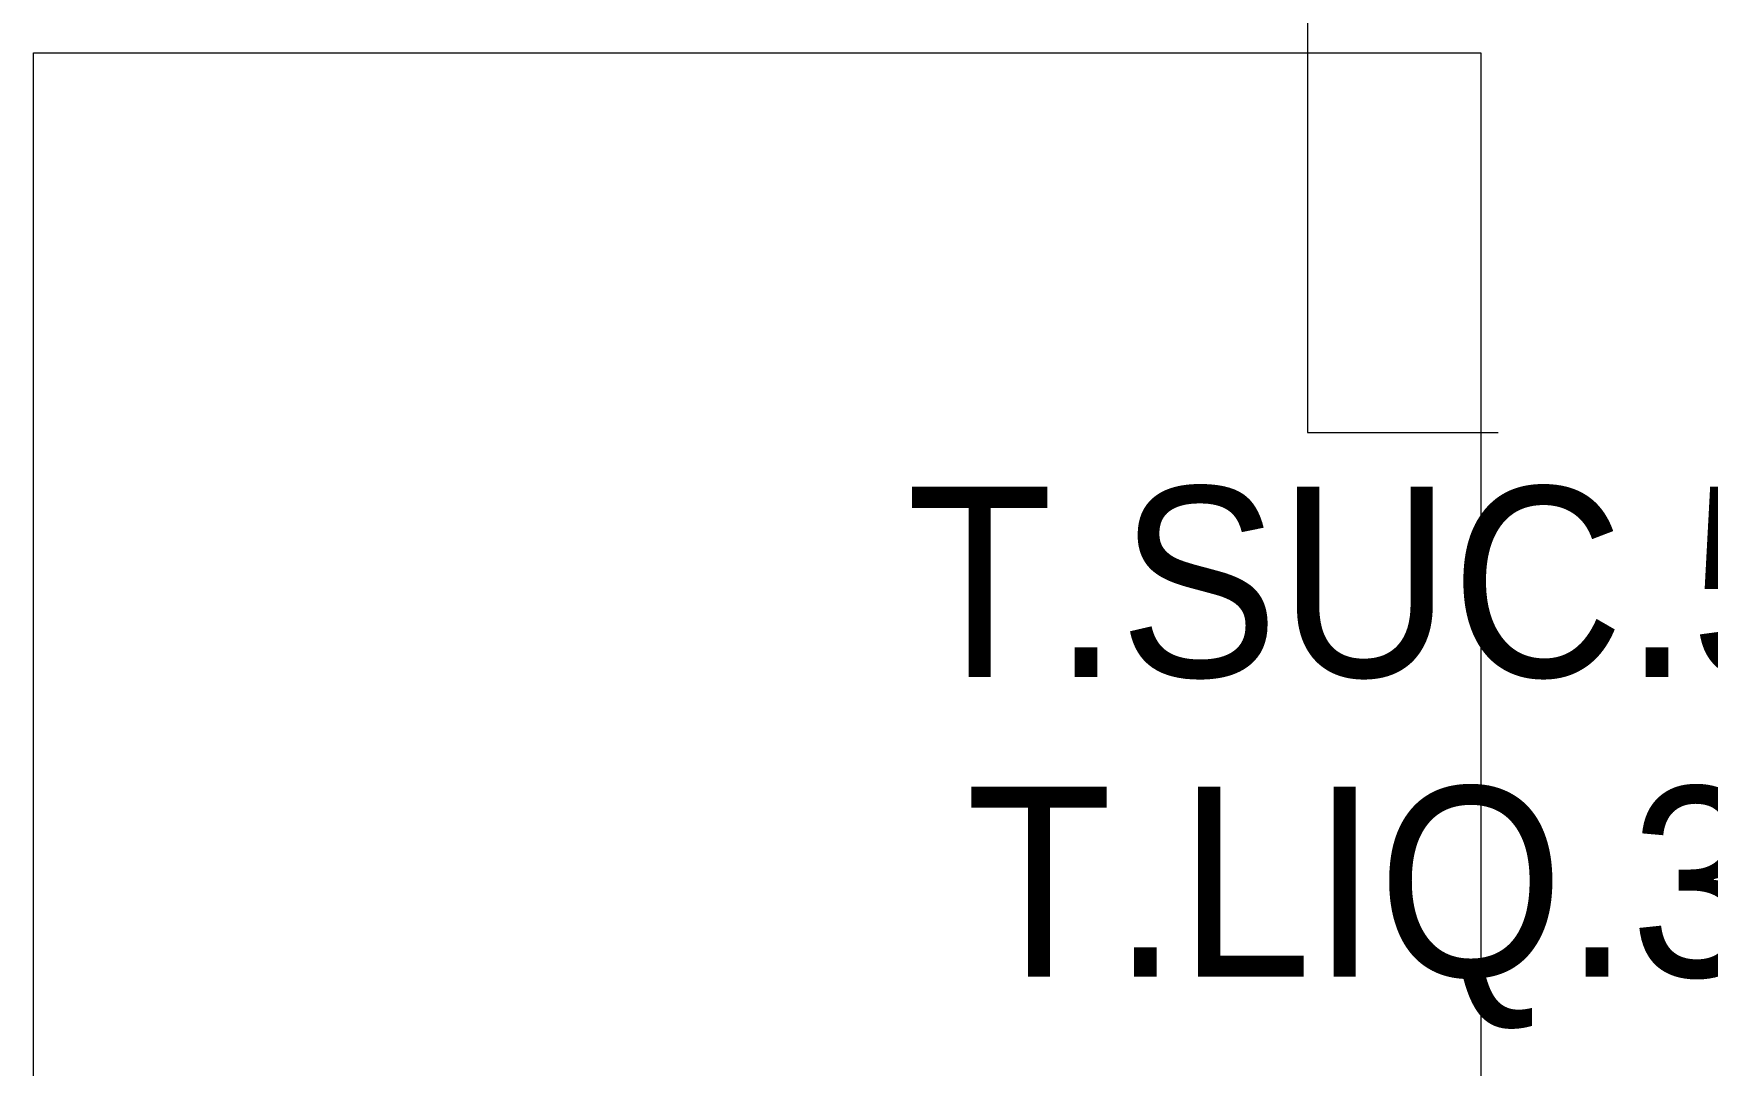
# Model space of a CAD drawing. Header units: metres. Extents: x 31.9 to 92.3, y -29 to 44.
# Drawn here: x 79.879 to 81.464, y -9.978 to -9.001 of the extents above; entities that cross this region are included whole.
import ezdxf

# ---------------------------------------------------------------- set-up
doc = ezdxf.new("R2010")
doc.units = ezdxf.units.M
doc.header["$LTSCALE"] = 100
doc.layers.add('Arqui', color=8, linetype='Continuous', lineweight=0)
doc.layers.add('P-PIPE-IDEN', color=7, linetype='Continuous', lineweight=9)
doc.styles.add('SansSerif', font='SANSS__.TTF', dxfattribs={"width": 0.9, "height": 0.18})

# ---------------------------------------------------------------- blocks, each defined once
blk = doc.blocks.new('A$C59bbb444')
at = {"layer": 'Arqui'}
blk.add_lwpolyline([(49.3687, 19.9553), (49.3687, 15.6053), (47.9987, 15.6053), (47.9987, 19.9553), (49.3687, 19.9553)], dxfattribs=at)

msp = doc.modelspace()

# ---------------------------------------------------------------- linework, layer by layer
at = {"layer": 'P-PIPE-IDEN'}
for p, q in [((81.0852, -8.7769), (81.0852, -9.3787)), ((81.0852, -9.3787), (81.2657, -9.3787))]:
    msp.add_line(p, q, dxfattribs=at)

# ---------------------------------------------------------------- block references
at = {"layer": 'Arqui'}
msp.add_blockref('A$C59bbb444', (31.8807, -28.9743), dxfattribs=at)

# ---------------------------------------------------------------- texts
at = {"layer": 'P-PIPE-IDEN', "char_height": 0.18, "attachment_point": 1, "style": 'SansSerif'}
for s, insert, width in [('T.SUC.5/8"', (80.7059, -9.4302), 1.34924), ('T.LIQ.3/8"', (80.7621, -9.7142), 1.212151)]:
    msp.add_mtext(s, dxfattribs=dict(at, insert=insert, width=width))

doc.saveas('drawing.dxf')
